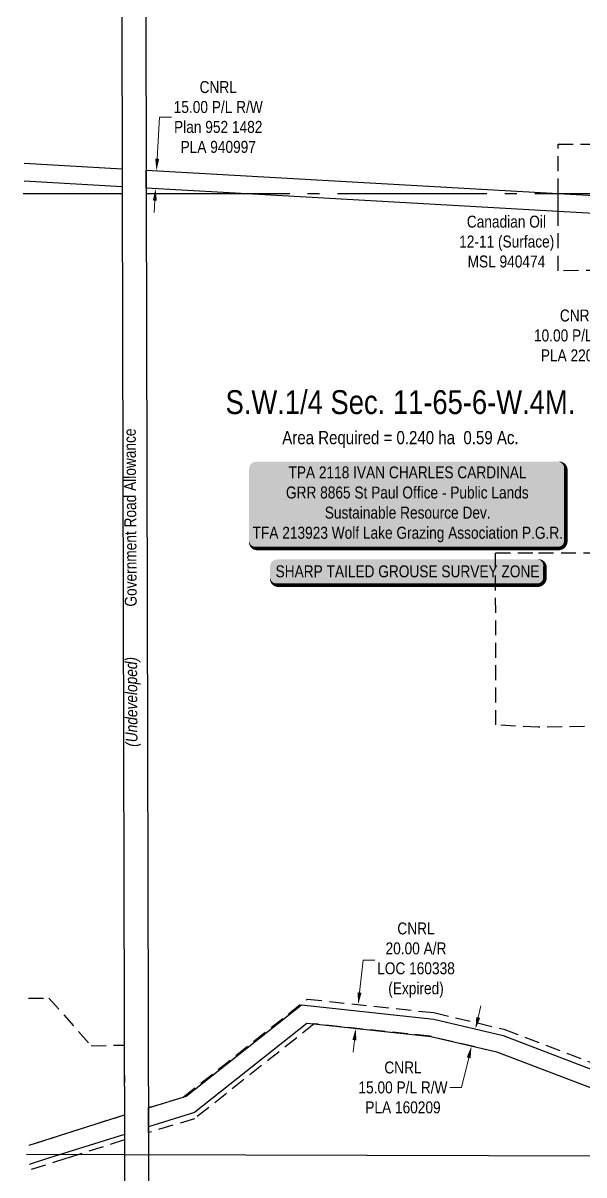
# Model space of a CAD drawing. Extents: x 506429 to 517084, y 6049655 to 6059669.
# Drawn here: x 512031 to 512500, y 6050559 to 6051523 of the extents above; entities that cross this region are included whole.
import ezdxf
from ezdxf.enums import TextEntityAlignment as Align

# ---------------------------------------------------------------- set-up
doc = ezdxf.new("R2010")
doc.units = 0
doc.header["$LTSCALE"] = 5
doc.header["$PDSIZE"] = 0.5
doc.linetypes.add('foc-ACCESSROAD', pattern=[3.75, 2.5, -1.25])
doc.linetypes.add('foc-QUARTERLINE', pattern=[33, 25, -3, 2, -3])
doc.layers.get('Defpoints').update_dxf_attribs({"color": 9})
for name, color, linetype in [('AS-WILDLIFE', 131, 'Continuous'), ('C-SYMBOL', 7, 'Continuous'), ('F-AR', 190, 'foc-ACCESSROAD'), ('F-RW', 190, 'Continuous'), ('F-WS', 190, 'foc-ACCESSROAD'), ('L-ROAD-T', 7, 'Continuous'), ('L-SEC', 7, 'Continuous'), ('L-SECQ', 8, 'foc-QUARTERLINE'), ('L-SYMBOL', 7, 'Continuous')]:
    doc.layers.add(name, color=color, linetype=linetype)
for name, color, linetype, lineweight in [('F-AR-T', 190, 'Continuous', 9), ('F-RW-T', 190, 'Continuous', 9), ('T-TEXT', 48, 'Continuous', 18)]:
    doc.layers.add(name, color=color, linetype=linetype, lineweight=lineweight)
doc.styles.add('100L', font='ARIALN.TTF', dxfattribs={"height": 11})
doc.styles.add('175L', font='ARIALN.TTF', dxfattribs={"height": 20})
doc.styles.add('80', font='ARIALN.TTF', dxfattribs={"height": 10})
doc.styles.add('80CG', font='ARIALN.TTF', dxfattribs={"height": 10})
doc.styles.add('80L', font='ARIALN.TTF', dxfattribs={"height": 10})
doc.styles.add('80LS', font='ARIALNI.TTF', dxfattribs={"height": 10})
doc.dimstyles.new('Compass 5 000', dxfattribs={"dimscale": 5, "dimtxt": 9, "dimasz": 2, "dimexe": 0.2, "dimexo": 0.0625, "dimgap": 0.5, "dimtad": 0, "dimtih": 1, "dimtoh": 1, "dimzin": 0, "dimdsep": 46, "dimtxsty": '80CG', "dimcen": 0.1, "dimse1": 1, "dimse2": 1, "dimclrd": 256, "dimclrt": 256, "dimaunit": 1, "dimadec": 4, "dimazin": 0, "dimtfac": 0.06, "dimtofl": 0, "dimtmove": 0, "dimatfit": 1, "dimfxl": 0.2, "dimtolj": 1, "dimtzin": 0, "dimlwd": -1, "dimarcsym": 0})

# ---------------------------------------------------------------- blocks, each defined once
blk = doc.blocks.new('*D933')
at = {"layer": 'Defpoints', "color": 0, "transparency": 16777216}
for p in [(512142.47, 6051399.06), (512172.92, 6051397.34), (512172.08, 6051382.38)]:
    blk.add_point(p, dxfattribs=at)
at = {"layer": 'F-RW-T', "transparency": 16777216}
for p, q in [((512143.04, 6051409.05), (512145.01, 6051443.95)), ((512145.01, 6051443.95), (512155.01, 6051443.95)), ((512141.06, 6051374.12), (512140.5, 6051364.13))]:
    blk.add_line(p, q, dxfattribs=at)
for points in [[(512141.37, 6051409.14), (512144.7, 6051408.95), (512142.47, 6051399.06)], [(512139.4, 6051374.21), (512142.73, 6051374.02), (512141.63, 6051384.1)]]:
    blk.add_solid(points, dxfattribs=at)
at = {"layer": 'F-RW-T', "transparency": 16777216, "insert": (512194.1, 6051443.95), "char_height": 10, "attachment_point": 5, "style": '80CG'}
blk.add_mtext('\\A1;CNRL\\P15.00 P/L R/W\\PPlan 952 1482\\PPLA 940997', dxfattribs=at)
blk = doc.blocks.new('*D950')
at = {"layer": 'Defpoints', "color": 0, "transparency": 16777216}
for p in [(512311.22, 6050701.93), (512319.15, 6050701.08), (512317.01, 6050681.21)]:
    blk.add_point(p, dxfattribs=at)
at = {"layer": 'F-AR-T', "transparency": 16777216}
for p, q in [((512312.29, 6050711.87), (512315.2, 6050739.05)), ((512315.2, 6050739.05), (512325.2, 6050739.05)), ((512308.02, 6050672.12), (512306.95, 6050662.18))]:
    blk.add_line(p, q, dxfattribs=at)
for points in [[(512310.63, 6050712.05), (512313.94, 6050711.69), (512311.22, 6050701.93)], [(512306.36, 6050672.3), (512309.67, 6050671.94), (512309.08, 6050682.06)]]:
    blk.add_solid(points, dxfattribs=at)
at = {"layer": 'F-AR-T', "transparency": 16777216, "insert": (512359.52, 6050739.05), "char_height": 10, "attachment_point": 5, "style": '80CG'}
blk.add_mtext('\\A1;CNRL\\P20.00 A/R\\PLOC 160338\\P(Expired)', dxfattribs=at)
blk = doc.blocks.new('*D952')
at = {"layer": 'Defpoints', "color": 0, "transparency": 16777216}
for p in [(512385.97, 6050686.91), (512382.59, 6050672.67), (512405.9, 6050667.15)]:
    blk.add_point(p, dxfattribs=at)
at = {"layer": 'F-RW-T', "transparency": 16777216}
for p, q in [((512411.58, 6050691.12), (512413.88, 6050700.85)), ((512403.6, 6050657.42), (512397.71, 6050632.57)), ((512397.71, 6050632.57), (512387.71, 6050632.57))]:
    blk.add_line(p, q, dxfattribs=at)
for points in [[(512409.96, 6050691.5), (512413.2, 6050690.74), (512409.27, 6050681.39)], [(512401.97, 6050657.8), (512405.22, 6050657.04), (512405.9, 6050667.15)]]:
    blk.add_solid(points, dxfattribs=at)
at = {"layer": 'F-RW-T', "transparency": 16777216, "insert": (512348.62, 6050632.57), "char_height": 10, "attachment_point": 5, "style": '80CG'}
blk.add_mtext('\\A1;CNRL\\P15.00 P/L R/W\\PPLA 160209', dxfattribs=at)
blk = doc.blocks.new('*D954')
at = {"layer": 'Defpoints', "color": 0, "transparency": 16777216}
for p in [(512562.7, 6051269.65), (512590.57, 6051233.03), (512581.5, 6051228.85)]:
    blk.add_point(p, dxfattribs=at)
at = {"layer": 'F-RW-T', "transparency": 16777216}
for p, q in [((512580.85, 6051278.02), (512589.94, 6051282.2)), ((512544.53, 6051261.28), (512534.53, 6051261.28)), ((512553.62, 6051265.47), (512544.53, 6051261.28))]:
    blk.add_line(p, q, dxfattribs=at)
for points in [[(512580.16, 6051279.53), (512581.55, 6051276.5), (512571.77, 6051273.83)], [(512552.92, 6051266.98), (512554.31, 6051263.95), (512562.7, 6051269.65)]]:
    blk.add_solid(points, dxfattribs=at)
at = {"layer": 'F-RW-T', "transparency": 16777216, "insert": (512495.45, 6051261.28), "char_height": 10, "attachment_point": 5, "style": '80CG'}
blk.add_mtext('\\A1;CNRL\\P10.00 P/L R/W\\PPLA 220164', dxfattribs=at)
blk = doc.blocks.new('*U775')
h = blk.add_hatch(color=255)
edge = h.paths.add_edge_path()
edge.add_line((-109, -11.5), (109, -11.5))
edge.add_arc((109, -5.5), 6, 270, 360)
edge.add_line((115, -5.5), (115, 4))
edge.add_arc((109, 4), 6, 0, 90)
edge.add_line((109, 10), (-109, 10))
edge.add_arc((-109, 4), 6, 90, 180)
edge.add_line((-115, 4), (-115, -5.5))
edge.add_arc((-109, -5.5), 6, 180, 270)
at = {"color": 44, "flags": 128}
blk.add_lwpolyline([(-109, -11.5, 3, 3, 0), (109, -11.5, 3, 3, 0.414214), (115, -5.5, 3, 3, 0), (115, 4, 3, 0, 0.414214), (109, 10, 0, 0, 0), (-109, 10, 0, 0, 0.414214), (-115, 4, 0, 0, 0), (-115, -5.5, 0, 3, 0.414214)], format="xyseb", close=True, dxfattribs=at)
at = {"color": 44, "style": '80'}
blk.add_attdef('ENTER_TEXT_001', (-35.99, -5), '', height=10, dxfattribs=at)
blk = doc.blocks.new('*U773')
h = blk.add_hatch(color=255)
edge = h.paths.add_edge_path()
edge.add_line((-126.5, -37), (126.5, -37))
edge.add_arc((126.5, -31), 6, 270, 360)
edge.add_line((132.5, -31), (132.5, 29.5))
edge.add_arc((126.5, 29.5), 6, 0, 90)
edge.add_line((126.5, 35.5), (-126.5, 35.5))
edge.add_arc((-126.5, 29.5), 6, 90, 180)
edge.add_line((-132.5, 29.5), (-132.5, -31))
edge.add_arc((-126.5, -31), 6, 180, 270)
at = {"color": 44, "flags": 128}
blk.add_lwpolyline([(-126.5, -37, 3, 3, 0), (126.5, -37, 3, 3, 0.414214), (132.5, -31, 3, 3, 0), (132.5, 29.5, 3, 0, 0.414214), (126.5, 35.5, 0, 0, 0), (-126.5, 35.5, 0, 0, 0.414214), (-132.5, 29.5, 0, 0, 0), (-132.5, -31, 0, 3, 0.414214)], format="xyseb", close=True, dxfattribs=at)
at = {"color": 44, "style": '80'}
blk.add_attdef('ENTER_TEXT_001', (-35.99, -5), '', height=10, dxfattribs=at)

msp = doc.modelspace()

# ---------------------------------------------------------------- linework, layer by layer
at = {"layer": 'F-AR'}
for points in [[(512514.306, 6050628.916), (512427.122, 6050662.124), (512371.031, 6050675.411), (512274.441, 6050685.785), (512174.163, 6050606.395), (512135.761, 6050594.863), (512135.719, 6050612.854), (512135.712, 6050615.71), (512164.757, 6050624.432), (512268.448, 6050706.523), (512374.414, 6050695.143), (512374.414, 6050695.143), (512433.006, 6050681.264), (512505.669, 6050653.586)], [(512035.831, 6050584.268), (512115.626, 6050609.717), (512115.633, 6050606.771), (512115.67, 6050591.064), (512115.675, 6050588.761), (512067.5, 6050573.396), (512035.882, 6050563.314)]]:
    msp.add_lwpolyline(points, dxfattribs=at)
at = {"layer": 'F-RW'}
for points in [[(512031.723, 6051405.306), (512113.773, 6051400.687), (512113.804, 6051385.675), (512031.76, 6051390.294)], [(513074.353, 6050441.72), (512999.423, 6050566.965), (512994.851, 6050574.612), (512937.289, 6050670.811), (512704.103, 6051060.757), (512692.171, 6051080.71), (512551.738, 6051315.548), (512523.657, 6051362.507), (512478.405, 6051365.064), (512267.536, 6051376.974), (512133.906, 6051384.537), (512133.875, 6051399.549), (512478.395, 6051380.088), (512523.526, 6051377.467), (512524.627, 6051377.469), (512532.438, 6051377.023), (512569.191, 6051315.56), (512709.603, 6051080.749), (512721.534, 6051060.797), (512937.211, 6050700.124), (513012.283, 6050574.651), (513070.249, 6050477.598)], [(512514.296, 6050628.834), (512427.911, 6050661.706), (512427.113, 6050662.01), (512371.816, 6050674.86), (512273.935, 6050685.384), (512268.128, 6050686.009), (512174.345, 6050611.748), (512135.75, 6050599.625), (512135.719, 6050612.854), (512135.712, 6050615.515), (512164.756, 6050624.437), (512167.213, 6050625.214), (512263.639, 6050701.569), (512374.352, 6050689.658), (512432.309, 6050675.948), (512518.267, 6050643.187)], [(512035.831, 6050584.268), (512115.626, 6050609.717), (512115.633, 6050606.771), (512115.665, 6050593.326), (512052.116, 6050573.363), (512035.87, 6050568.261)]]:
    msp.add_lwpolyline(points, dxfattribs=at)
at = {"layer": 'F-WS'}
for points in [[(512584.291, 6051377.586), (512584.332, 6051315.57), (512569.191, 6051315.56), (512551.738, 6051315.548), (512478.437, 6051315.5), (512478.405, 6051365.064), (512478.397, 6051377.379), (512478.395, 6051380.088), (512478.367, 6051421.394), (512584.262, 6051421.464), (512584.272, 6051406.473), (512584.291, 6051377.586)], [(512593.915, 6051079.875), (512667.195, 6051080.027), (512667.266, 6051045.061), (512667.488, 6050936.174), (512594.226, 6050936.022), (512461.577, 6050933.722), (512426.346, 6050935.652), (512426.054, 6051079.502), (512462.062, 6051079.589), (512593.915, 6051079.875)]]:
    msp.add_lwpolyline(points, close=True, dxfattribs=at)
msp.add_lwpolyline([(512035.53, 6050707.307), (512052.367, 6050707.349), (512087.735, 6050667.527), (512115.489, 6050668.039), (512115.626, 6050609.717), (512115.633, 6050606.771), (512115.67, 6050591.064), (512115.675, 6050588.761), (512115.711, 6050573.502), (512115.898, 6050494.412), (512036.051, 6050494.213)], dxfattribs=at)
at = {"layer": 'L-SEC'}
for p, q in [((512112.142, 6052182.966), (512113.816, 6051379.74)), ((512132.242, 6052182.944), (512133.916, 6051379.782)), ((512113.816, 6051379.74), (512115.704, 6050576.291)), ((512133.916, 6051379.787), (512135.804, 6050576.338)), ((512115.704, 6050576.291), (512033.642, 6050576.501)), ((512115.704, 6050576.291), (512115.948, 6050472.888)), ((512937.937, 6050574.182), (512115.704, 6050576.291)), ((512135.804, 6050576.338), (512136.048, 6050472.928))]:
    msp.add_line(p, q, dxfattribs=at)
at = {"layer": 'L-SECQ'}
for p, q in [((512113.816, 6051379.74), (512030.827, 6051379.729)), ((513738.901, 6051379.941), (512133.916, 6051379.742))]:
    msp.add_line(p, q, dxfattribs=at)

# ---------------------------------------------------------------- block references
at = {"layer": 'AS-WILDLIFE'}
ref = msp.add_blockref('*U773', (512352.344, 6051120.251), dxfattribs=dict(at, xscale=0.99950511, yscale=0.99950511, zscale=0.99950511))
ref.add_attrib('ENTER_TEXT_001', 'TPA 2118 IVAN CHARLES CARDINAL', (512252.847, 6051141.887), dxfattribs={"layer": '0', "color": 44, "height": 9.99505, "style": '80'})
ref.add_attrib('ENTER_TEXT_002', 'GRR 8865 St Paul Office - Public Lands', (512250.727, 6051125.052), dxfattribs={"layer": '0', "color": 44, "height": 9.99505, "style": '80'})
ref.add_attrib('ENTER_TEXT_003', 'Sustainable Resource Dev.', (512283.2, 6051108.216), dxfattribs={"layer": '0', "color": 44, "height": 9.99505, "style": '80'})
ref.add_attrib('ENTER_TEXT_004', 'TFA 213923 Wolf Lake Grazing Association P.G.R.', (512222.848, 6051091.38), dxfattribs={"layer": '0', "color": 44, "height": 9.99505, "style": '80'})
ref = msp.add_blockref('*U775', (512352.403, 6051064.124), dxfattribs=dict(at, xscale=0.99950511, yscale=0.99950511, zscale=0.99950511))
ref.add_attrib('ENTER_TEXT_001', 'SHARP TAILED GROUSE SURVEY ZONE', (512242.076, 6051059.123), dxfattribs={"layer": '0', "color": 44, "height": 9.99505, "style": '80'})

# ---------------------------------------------------------------- texts
at = {"layer": 'C-SYMBOL', "color": 3, "style": '175L'}
msp.add_text('S.W.1/4 Sec. 11-65-6-W.4M.', height=19.98021, dxfattribs=at).set_placement((512346.509, 6051189.62), align=Align.BOTTOM_CENTER)
at = {"layer": 'F-RW-T', "insert": (512394.991, 6051361.509), "char_height": 9.99505, "attachment_point": 1, "style": '80L'}
msp.add_mtext_dynamic_manual_height_columns('\\pi7.0431;Canadian Oil\\P\\pi0.6377;12-11 (Surface)\\P\\pi7.6942;MSL 940474', width=78.90408, gutter_width=50, heights=[0], dxfattribs=at)
at = {"layer": 'L-ROAD-T', "style": '80L'}
msp.add_text('Government Road Allowance', height=9.99505, rotation=90.327208, dxfattribs=at).set_placement((512120.502, 6051109.077), align=Align.MIDDLE_CENTER)
at = {"layer": 'L-SYMBOL', "color": 5, "style": '100L'}
msp.add_text('Area Required = 0.240 ha  0.59 Ac.', height=10.98912, dxfattribs=at).set_placement((512346.509, 6051167.143), align=Align.BOTTOM_CENTER)
at = {"layer": 'T-TEXT', "style": '80LS'}
msp.add_text('(Undeveloped)', height=9.99505, rotation=90.327208, dxfattribs=at).set_placement((512121.382, 6050954.968), align=Align.MIDDLE_CENTER)

# ---------------------------------------------------------------- dimensions: what is measured, and where the dimension line sits
at = {"layer": 'F-AR-T'}
dim = msp.add_linear_dim(base=(512311.218, 6050701.93), p1=(512317.014, 6050681.213), p2=(512319.147, 6050701.078), angle=83.870596, text='CNRL\\P20.00 A/R\\PLOC 160338\\P(Expired)', dimstyle='Compass 5 000', dxfattribs=at)
dim.commit()
dim.dimension.update_dxf_attribs({"geometry": '*D950', "text_midpoint": (512359.519, 6050739.052), "dimtype": 161})
at = {"layer": 'F-RW-T'}
for base, p1, p2, angle, text, picture, middle in [((512142.474, 6051399.063), (512172.077, 6051382.38), (512172.922, 6051397.343), 86.766981, 'CNRL\\P15.00 P/L R/W\\PPlan 952 1482\\PPLA 940997', '*D933', (512194.096, 6051443.951)), ((512562.699, 6051269.652), (512590.574, 6051233.026), (512581.501, 6051228.845), 204.738509, 'CNRL\\P10.00 P/L R/W\\PPLA 220164', '*D954', (512495.449, 6051261.282)), ((512405.9, 6050667.152), (512385.968, 6050686.911), (512382.595, 6050672.672), 256.673153, 'CNRL\\P15.00 P/L R/W\\PPLA 160209', '*D952', (512348.622, 6050632.568))]:
    dim = msp.add_linear_dim(base=base, p1=p1, p2=p2, angle=angle, text=text, dimstyle='Compass 5 000', dxfattribs=at)
    dim.commit()
    dim.dimension.update_dxf_attribs({"geometry": picture, "text_midpoint": middle, "dimtype": 161})

doc.saveas('drawing.dxf')
